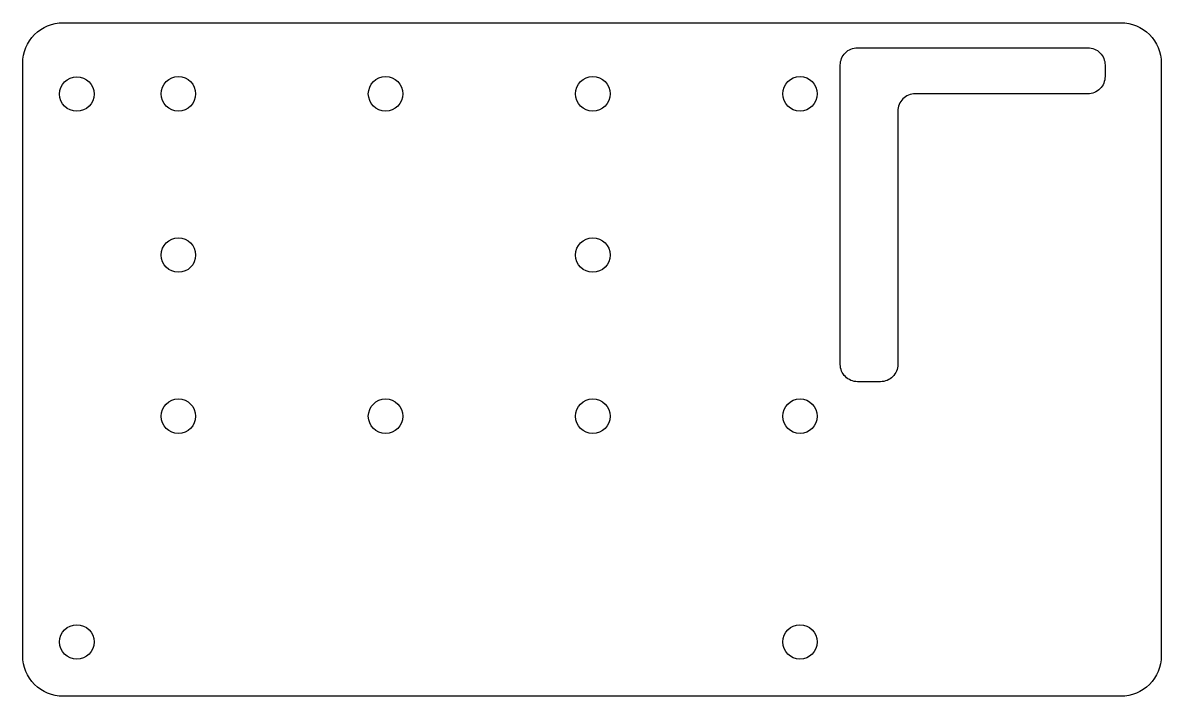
# Model space of a CAD drawing. Header units: millimetres. Extents: x -1009 to -20, y 10 to 595.
import ezdxf

# ---------------------------------------------------------------- set-up
doc = ezdxf.new("R2010")
doc.units = ezdxf.units.MM
doc.layers.get('0').update_dxf_attribs({"linetype": 'CONTINUOUS'})

msp = doc.modelspace()

# ---------------------------------------------------------------- linework, layer by layer
for points in [[(-20.2, 44.81, -0.414214), (-55.2, 9.81), (-974.19, 9.81, -0.414214), (-1009.19, 44.81), (-1009.19, 544.7), (-1009.19, 559.7, -0.414214), (-974.19, 594.7), (-55.2, 594.7, -0.414214), (-20.2, 559.7), (-20.2, 544.7)], [(-284, 573), (-274, 573), (-84, 573, -0.414214), (-69, 558), (-69, 548, -0.414214), (-84, 533), (-234, 533, 0.414214), (-249, 518), (-249, 298, -0.414214), (-264, 283), (-284, 283, -0.414214), (-299, 298), (-299, 558, -0.414214)]]:
    msp.add_lwpolyline(points, format="xyb", close=True)
for centre, radius in [((-962.23, 532.8), 14.97), ((-874, 533), 15), ((-694, 533), 15), ((-514, 533), 15), ((-334, 533), 15), ((-874, 393), 15), ((-514, 393), 15), ((-874, 253), 15), ((-694, 253), 15), ((-514, 253), 15), ((-334, 253), 15), ((-962.22, 56.96), 14.97), ((-334.01, 56.97), 14.97)]:
    msp.add_circle(centre, radius)

doc.saveas('drawing.dxf')
